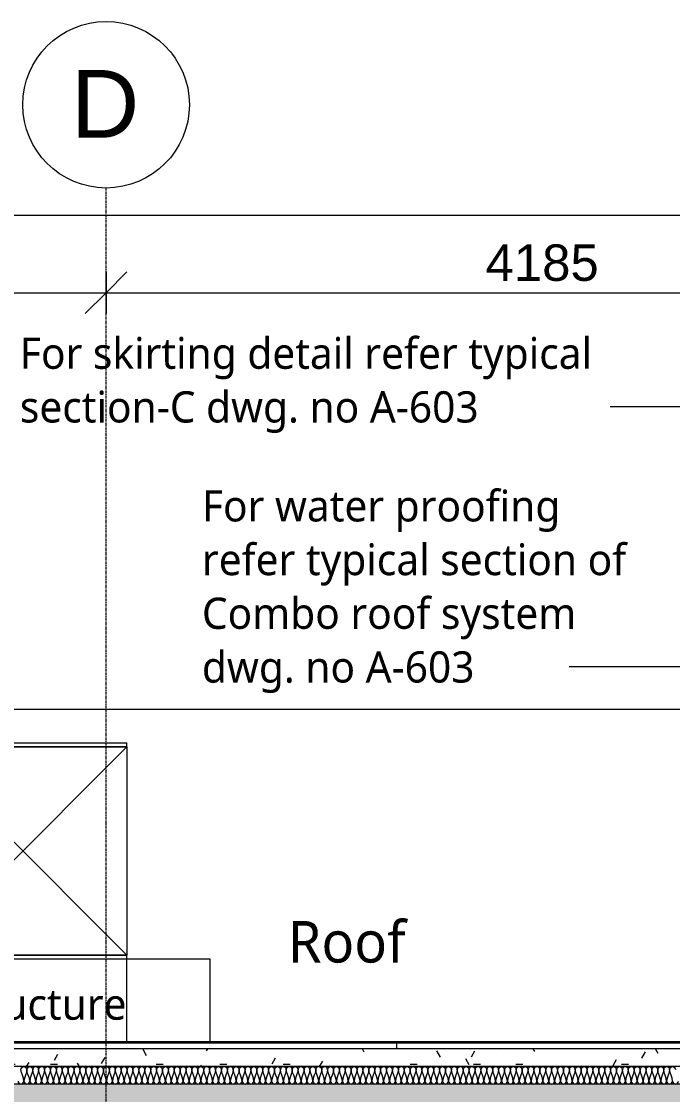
# Model space of a CAD drawing. Header units: millimetres. Extents: x -25665 to 60211, y -6376 to 13478.
# Drawn here: x 130 to 3259, y 7500 to 12654 of the extents above; entities that cross this region are included whole.
import ezdxf

# ---------------------------------------------------------------- set-up
doc = ezdxf.new("R2010")
doc.units = ezdxf.units.MM
doc.linetypes.add('Grid Line', pattern=[22.225, 12.7, -3.175, 3.175, -3.175])
for name, color, linetype, lineweight in [('A-ANNO-DIMS', 211, 'Continuous', 9), ('A-ANNO-DIMS-100', 211, 'Continuous', 9), ('A-AREA-IDEN', 2, 'Continuous', 9), ('A-DETL', 90, 'Continuous', 9), ('A-DETL-GENF', 92, 'Continuous', 9), ('A-DETL-THIN', 151, 'Continuous', 9), ('A-FLOR', 192, 'Continuous', 9), ('A-FLOR-MCUT', 51, 'Continuous', 9), ('A-FLOR-PATT', 8, 'Continuous', 35), ('A-WALL', 113, 'Continuous', 9), ('G-ANNO-TEXT', 231, 'Continuous', 9), ('P-SANR-FIXT', 6, 'Continuous', 9), ('S-GRID', 1, 'Continuous', 9), ('S-GRID-IDEN', 1, 'Continuous', 9)]:
    doc.layers.add(name, color=color, linetype=linetype, lineweight=lineweight)
doc.styles.add('Arial_1', font='arial.ttf', dxfattribs={"height": 325})
doc.styles.add('Arial_9', font='arial.ttf', dxfattribs={"height": 175})
doc.styles.add('Lucida Sans Unicode', font='l_10646.ttf', dxfattribs={"height": 200})
doc.styles.add('Lucida Sans Unicode_2', font='l_10646.ttf', dxfattribs={"height": 150})
doc.dimstyles.new('grid-dim', dxfattribs={"dimscale": 304.8, "dimtxt": 178.545395, "dimasz": 0.656168, "dimexe": 0.328084, "dimexo": 0.0625, "dimgap": 0.016404, "dimtad": 1, "dimdec": 0, "dimzin": 0, "dimdsep": 46, "dimtxsty": 'Arial_9', "dimblk1": 'OBLIQUE', "dimblk2": 'OBLIQUE', "dimsah": 1, "dimcen": 0.09, "dimdle": 0.328084, "dimazin": 0, "dimtfac": 1, "dimtdec": 4, "dimtix": 1, "dimtmove": 0, "dimatfit": 3, "dimfxl": 0.328084, "dimfxlon": 1, "dimtvp": 1, "dimtolj": 1, "dimtzin": 0, "dimarcsym": 2})

# ---------------------------------------------------------------- blocks, each defined once
blk = doc.blocks.new('1m only - 1m only-860609-Section - A')
at = {"layer": 'P-SANR-FIXT'}
for p, q in [((-2362.8, 9190), (-1362.8, 9190)), ((-2362.8, 9170), (-2362.8, 9190)), ((-1362.8, 9190), (-362.8, 9190)), ((-1362.8, 9170), (-1362.8, 9190)), ((-1362.8, 9170), (-1362.8, 9190)), ((-362.8, 9190), (637.2, 9190)), ((-362.8, 9170), (-362.8, 9190)), ((-362.8, 9170), (-362.8, 9190)), ((637.2, 9170), (637.2, 9190)), ((-1362.8, 9170), (-2362.8, 9170)), ((-1362.8, 9170), (-2362.8, 8170)), ((-2362.8, 9170), (-1362.8, 8170)), ((-2362.8, 9170), (637.2, 9170)), ((-2362.8, 8170), (-2362.8, 9170)), ((-362.8, 9170), (-1362.8, 9170)), ((-362.8, 9170), (-1362.8, 8170)), ((-1362.8, 9170), (-362.8, 8170)), ((-1362.8, 9170), (-1362.8, 8170)), ((637.2, 9170), (-362.8, 9170)), ((637.2, 9170), (-362.8, 8170)), ((-362.8, 9170), (637.2, 8170)), ((-362.8, 9170), (-362.8, 8170)), ((637.2, 9170), (637.2, 8170)), ((-2362.8, 8170), (-1362.8, 8170)), ((-2362.8, 8150), (-2362.8, 8170)), ((637.2, 8170), (-2362.8, 8170)), ((-1362.8, 8170), (-362.8, 8170)), ((-1362.8, 8150), (-1362.8, 8170)), ((-1362.8, 8150), (-1362.8, 8170)), ((-362.8, 8170), (637.2, 8170)), ((-362.8, 8150), (-362.8, 8170)), ((-362.8, 8150), (-362.8, 8170)), ((637.2, 8150), (637.2, 8170))]:
    blk.add_line(p, q, dxfattribs=at)
blk = doc.blocks.new('Grid - 100-grid-312781-Section - A')
at = {"layer": 'S-GRID-IDEN'}
blk.add_circle((-9887.8, 12254.4), 400, dxfattribs=at)
blk = doc.blocks.new('DIMBLOCK40-Section - A')
at = {"layer": 'A-ANNO-DIMS-100', "transparency": 16777216}
for p, q in [((-2262.8, 11351.2), (-2162.8, 11451.2)), ((-2262.8, 11451.2), (-2262.8, 11251.2)), ((-2262.8, 11351.2), (-2262.8, 11451.2)), ((537.2, 11351.2), (637.2, 11451.2)), ((537.2, 11451.2), (537.2, 11251.2)), ((537.2, 11351.2), (537.2, 11451.2)), ((-2262.8, 11351.2), (-2362.8, 11251.2)), ((-2262.8, 11351.2), (537.2, 11351.2)), ((537.2, 11351.2), (437.2, 11251.2))]:
    blk.add_line(p, q, dxfattribs=at)
at = {"layer": 'A-ANNO-DIMS-100', "color": 0, "transparency": 16777216, "insert": (-1132, 11583.4), "char_height": 175, "width": 646.06, "attachment_point": 1, "line_spacing_factor": 0.941778, "style": 'Arial_9'}
blk.add_mtext('2800', dxfattribs=at)
blk = doc.blocks.new('_Oblique')
at = {"color": 0, "linetype": 'ByBlock', "lineweight": -2}
blk.add_line((-0.5, -0.5), (0.5, 0.5), dxfattribs=at)
blk = doc.blocks.new('DIMBLOCK41-Section - A')
at = {"layer": 'A-ANNO-DIMS-100', "transparency": 16777216}
for p, q in [((537.2, 11351.2), (637.2, 11451.2)), ((537.2, 11451.2), (537.2, 11251.2)), ((537.2, 11351.2), (537.2, 11451.2)), ((4722.2, 11351.2), (4822.2, 11451.2)), ((4722.2, 11451.2), (4722.2, 11251.2)), ((4722.2, 11351.2), (4722.2, 11451.2)), ((537.2, 11351.2), (437.2, 11251.2)), ((537.2, 11351.2), (4722.2, 11351.2)), ((4722.2, 11351.2), (4622.2, 11251.2))]:
    blk.add_line(p, q, dxfattribs=at)
at = {"layer": 'A-ANNO-DIMS-100', "color": 0, "transparency": 16777216, "insert": (2360.5, 11583.4), "char_height": 175, "width": 646.06, "attachment_point": 1, "line_spacing_factor": 0.941778, "style": 'Arial_9'}
blk.add_mtext('4185', dxfattribs=at)
blk = doc.blocks.new('DIMBLOCK43-Section - A')
at = {"layer": 'A-ANNO-DIMS-100', "transparency": 16777216}
for p, q in [((-17977.8, 11723.7), (-17877.8, 11823.7)), ((-17977.8, 11823.7), (-17977.8, 11623.7)), ((-17977.8, 11723.7), (-17977.8, 11823.7)), ((6912.2, 11723.7), (7012.2, 11823.7)), ((6912.2, 11823.7), (6912.2, 11623.7)), ((6912.2, 11723.7), (6912.2, 11823.7)), ((-18077.8, 11723.7), (7012.2, 11723.7)), ((-17977.8, 11723.7), (-18077.8, 11623.7)), ((6912.2, 11723.7), (6812.2, 11623.7))]:
    blk.add_line(p, q, dxfattribs=at)
at = {"layer": 'A-ANNO-DIMS-100', "color": 0, "transparency": 16777216, "insert": (-5869.3, 11955.9), "char_height": 175, "width": 807.575, "attachment_point": 1, "line_spacing_factor": 0.941778, "style": 'Arial_9'}
blk.add_mtext('24890', dxfattribs=at)

msp = doc.modelspace()

# ---------------------------------------------------------------- hatches: boundary and pattern name
at = {"layer": 'A-DETL-GENF'}
h = msp.add_hatch(color=253, dxfattribs=at)
h.paths.add_polyline_path([(4981.3, 7050), (5022.2, 7050), (5022.2, 8750), (4822.2, 8750), (4822.2, 7550), (-6827.8, 7550), (-6827.8, 7690), (-7027.8, 7690), (-7027.8, 7550), (-8428.1, 7550), (-8428.1, 7850), (-8678.1, 7850), (-8678.1, 7050), (-8428.1, 7050), (-8428.1, 7350), (4772.2, 7350), (4772.2, 7050), (4933.8, 7050)])
h.paths.add_polyline_path([(-7027.8, 7950), (-6827.8, 7950), (-6827.8, 8750), (-7027.8, 8750), (-7027.8, 8630.9)])
at = {"layer": 'A-FLOR-PATT', "lineweight": 9}
h = msp.add_hatch(dxfattribs=at)
h.set_pattern_fill('FP_2', color=256, style=0, pattern_type=2)
h.set_pattern_definition([(90, (-2066.7, 4700), (-2000, 1e-13), [])])
h.paths.add_polyline_path([(-2060.1, 7720), (4582.2, 7720), (4572.2, 7750), (-2060.1, 7750)])
h = msp.add_hatch(dxfattribs=at)
h.set_pattern_fill('FP_3', color=256, style=0, pattern_type=2)
h.set_pattern_definition([(0, (-2066.66, 4700), (406.4, 101.6), [33.528, -271.272, 33.528, -271.272, -1625.6]), (0, (-2066.66, 4700), (406.4, 101.6), [-609.6, 33.528, -576.072, 33.528, -271.272, -711.2]), (0, (-2066.66, 4700), (406.4, 101.6), [-1524, 33.528, -169.672, 33.528, -474.472]), (120, (-1914.26, 4750.8), (-291.1882, 301.1527), [33.528, -271.272, 33.528, -271.272, -1625.6]), (120, (-1914.26, 4750.8), (-291.1882, 301.1527), [-609.6, 33.528, -576.072, 33.528, -271.272, -711.2]), (120, (-1914.26, 4750.8), (-291.1882, 301.1527), [-1524, 33.528, -169.672, 33.528, -474.472]), (240, (-1863.46, 4954), (-115.2118, -402.7527), [33.528, -271.272, 33.528, -271.272, -1625.6]), (240, (-1863.46, 4954), (-115.2118, -402.7527), [-609.6, 33.528, -576.072, 33.528, -271.272, -711.2]), (240, (-1863.46, 4954), (-115.2118, -402.7527), [-1524, 33.528, -169.672, 33.528, -474.472])])
h.paths.add_polyline_path([(3394.4, 7635), (4822.2, 7635), (4822.2, 7720), (-2060.1, 7720), (-2060.1, 7635), (3187.2, 7635)])

# ---------------------------------------------------------------- linework, layer by layer
at = {"layer": 'A-DETL'}
for points in [[(128, 7620.8), (128, 7627.5), (142.2, 7642.5), (156.3, 7627.5), (156.3, 7620.8)], [(156.3, 7620.8), (156.3, 7627.5), (170.5, 7642.5), (184.7, 7627.5), (184.7, 7620.8)], [(184.7, 7620.8), (184.7, 7627.5), (198.8, 7642.5), (213, 7627.5), (213, 7620.8)], [(213, 7620.8), (213, 7627.5), (227.2, 7642.5), (241.3, 7627.5), (241.3, 7620.8)], [(241.3, 7620.8), (241.3, 7627.5), (255.5, 7642.5), (269.7, 7627.5), (269.7, 7620.8)], [(269.7, 7620.8), (269.7, 7627.5), (283.8, 7642.5), (298, 7627.5), (298, 7620.8)], [(298, 7620.8), (298, 7627.5), (312.2, 7642.5), (326.3, 7627.5), (326.3, 7620.8)], [(326.3, 7620.8), (326.3, 7627.5), (340.5, 7642.5), (354.7, 7627.5), (354.7, 7620.8)], [(354.7, 7620.8), (354.7, 7627.5), (368.8, 7642.5), (383, 7627.5), (383, 7620.8)], [(383, 7620.8), (383, 7627.5), (397.2, 7642.5), (411.3, 7627.5), (411.3, 7620.8)], [(411.3, 7620.8), (411.3, 7627.5), (425.5, 7642.5), (439.7, 7627.5), (439.7, 7620.8)], [(439.7, 7620.8), (439.7, 7627.5), (453.8, 7642.5), (468, 7627.5), (468, 7620.8)], [(468, 7620.8), (468, 7627.5), (482.2, 7642.5), (496.3, 7627.5), (496.3, 7620.8)], [(496.3, 7620.8), (496.3, 7627.5), (510.5, 7642.5), (524.7, 7627.5), (524.7, 7620.8)], [(524.7, 7620.8), (524.7, 7627.5), (538.8, 7642.5), (553, 7627.5), (553, 7620.8)], [(553, 7620.8), (553, 7627.5), (567.2, 7642.5), (581.3, 7627.5), (581.3, 7620.8)], [(581.3, 7620.8), (581.3, 7627.5), (595.5, 7642.5), (609.7, 7627.5), (609.7, 7620.8)], [(609.7, 7620.8), (609.7, 7627.5), (623.8, 7642.5), (638, 7627.5), (638, 7620.8)], [(638, 7620.8), (638, 7627.5), (652.2, 7642.5), (666.3, 7627.5), (666.3, 7620.8)], [(666.3, 7620.8), (666.3, 7627.5), (680.5, 7642.5), (694.7, 7627.5), (694.7, 7620.8)], [(694.7, 7620.8), (694.7, 7627.5), (708.8, 7642.5), (723, 7627.5), (723, 7620.8)], [(723, 7620.8), (723, 7627.5), (737.2, 7642.5), (751.3, 7627.5), (751.3, 7620.8)], [(751.3, 7620.8), (751.3, 7627.5), (765.5, 7642.5), (779.7, 7627.5), (779.7, 7620.8)], [(779.7, 7620.8), (779.7, 7627.5), (793.8, 7642.5), (808, 7627.5), (808, 7620.8)], [(808, 7620.8), (808, 7627.5), (822.2, 7642.5), (836.3, 7627.5), (836.3, 7620.8)], [(836.3, 7620.8), (836.3, 7627.5), (850.5, 7642.5), (864.7, 7627.5), (864.7, 7620.8)], [(864.7, 7620.8), (864.7, 7627.5), (878.8, 7642.5), (893, 7627.5), (893, 7620.8)], [(893, 7620.8), (893, 7627.5), (907.2, 7642.5), (921.3, 7627.5), (921.3, 7620.8)], [(921.3, 7620.8), (921.3, 7627.5), (935.5, 7642.5), (949.7, 7627.5), (949.7, 7620.8)], [(949.7, 7620.8), (949.7, 7627.5), (963.8, 7642.5), (978, 7627.5), (978, 7620.8)], [(978, 7620.8), (978, 7627.5), (992.2, 7642.5), (1006.3, 7627.5), (1006.3, 7620.8)], [(1006.3, 7620.8), (1006.3, 7627.5), (1020.5, 7642.5), (1034.7, 7627.5), (1034.7, 7620.8)], [(1034.7, 7620.8), (1034.7, 7627.5), (1048.8, 7642.5), (1063, 7627.5), (1063, 7620.8)], [(1063, 7620.8), (1063, 7627.5), (1077.2, 7642.5), (1091.3, 7627.5), (1091.3, 7620.8)], [(1091.3, 7620.8), (1091.3, 7627.5), (1105.5, 7642.5), (1119.7, 7627.5), (1119.7, 7620.8)], [(1119.7, 7620.8), (1119.7, 7627.5), (1133.8, 7642.5), (1148, 7627.5), (1148, 7620.8)], [(1148, 7620.8), (1148, 7627.5), (1162.2, 7642.5), (1176.3, 7627.5), (1176.3, 7620.8)], [(1176.3, 7620.8), (1176.3, 7627.5), (1190.5, 7642.5), (1204.7, 7627.5), (1204.7, 7620.8)], [(1204.7, 7620.8), (1204.7, 7627.5), (1218.8, 7642.5), (1233, 7627.5), (1233, 7620.8)], [(1233, 7620.8), (1233, 7627.5), (1247.2, 7642.5), (1261.3, 7627.5), (1261.3, 7620.8)], [(1261.3, 7620.8), (1261.3, 7627.5), (1275.5, 7642.5), (1289.7, 7627.5), (1289.7, 7620.8)], [(1289.7, 7620.8), (1289.7, 7627.5), (1303.8, 7642.5), (1318, 7627.5), (1318, 7620.8)], [(1318, 7620.8), (1318, 7627.5), (1332.2, 7642.5), (1346.3, 7627.5), (1346.3, 7620.8)], [(1346.3, 7620.8), (1346.3, 7627.5), (1360.5, 7642.5), (1374.7, 7627.5), (1374.7, 7620.8)], [(1374.7, 7620.8), (1374.7, 7627.5), (1388.8, 7642.5), (1403, 7627.5), (1403, 7620.8)], [(1403, 7620.8), (1403, 7627.5), (1417.2, 7642.5), (1431.3, 7627.5), (1431.3, 7620.8)], [(1431.3, 7620.8), (1431.3, 7627.5), (1445.5, 7642.5), (1459.7, 7627.5), (1459.7, 7620.8)], [(1459.7, 7620.8), (1459.7, 7627.5), (1473.8, 7642.5), (1488, 7627.5), (1488, 7620.8)], [(1488, 7620.8), (1488, 7627.5), (1502.2, 7642.5), (1516.3, 7627.5), (1516.3, 7620.8)], [(1516.3, 7620.8), (1516.3, 7627.5), (1530.5, 7642.5), (1544.7, 7627.5), (1544.7, 7620.8)], [(1544.7, 7620.8), (1544.7, 7627.5), (1558.8, 7642.5), (1573, 7627.5), (1573, 7620.8)], [(1573, 7620.8), (1573, 7627.5), (1587.2, 7642.5), (1601.3, 7627.5), (1601.3, 7620.8)], [(1601.3, 7620.8), (1601.3, 7627.5), (1615.5, 7642.5), (1629.7, 7627.5), (1629.7, 7620.8)], [(1629.7, 7620.8), (1629.7, 7627.5), (1643.8, 7642.5), (1658, 7627.5), (1658, 7620.8)], [(1658, 7620.8), (1658, 7627.5), (1672.2, 7642.5), (1686.3, 7627.5), (1686.3, 7620.8)], [(1686.3, 7620.8), (1686.3, 7627.5), (1700.5, 7642.5), (1714.7, 7627.5), (1714.7, 7620.8)], [(1714.7, 7620.8), (1714.7, 7627.5), (1728.8, 7642.5), (1743, 7627.5), (1743, 7620.8)], [(1743, 7620.8), (1743, 7627.5), (1757.2, 7642.5), (1771.3, 7627.5), (1771.3, 7620.8)], [(1771.3, 7620.8), (1771.3, 7627.5), (1785.5, 7642.5), (1799.7, 7627.5), (1799.7, 7620.8)], [(1799.7, 7620.8), (1799.7, 7627.5), (1813.8, 7642.5), (1828, 7627.5), (1828, 7620.8)], [(1828, 7620.8), (1828, 7627.5), (1842.2, 7642.5), (1856.3, 7627.5), (1856.3, 7620.8)], [(1856.3, 7620.8), (1856.3, 7627.5), (1870.5, 7642.5), (1884.7, 7627.5), (1884.7, 7620.8)], [(1884.7, 7620.8), (1884.7, 7627.5), (1898.8, 7642.5), (1913, 7627.5), (1913, 7620.8)], [(1913, 7620.8), (1913, 7627.5), (1927.2, 7642.5), (1941.3, 7627.5), (1941.3, 7620.8)], [(1941.3, 7620.8), (1941.3, 7627.5), (1955.5, 7642.5), (1969.7, 7627.5), (1969.7, 7620.8)], [(1969.7, 7620.8), (1969.7, 7627.5), (1983.8, 7642.5), (1998, 7627.5), (1998, 7620.8)], [(1998, 7620.8), (1998, 7627.5), (2012.2, 7642.5), (2026.3, 7627.5), (2026.3, 7620.8)], [(2026.3, 7620.8), (2026.3, 7627.5), (2040.5, 7642.5), (2054.7, 7627.5), (2054.7, 7620.8)], [(2054.7, 7620.8), (2054.7, 7627.5), (2068.8, 7642.5), (2083, 7627.5), (2083, 7620.8)], [(2083, 7620.8), (2083, 7627.5), (2097.2, 7642.5), (2111.3, 7627.5), (2111.3, 7620.8)], [(2111.3, 7620.8), (2111.3, 7627.5), (2125.5, 7642.5), (2139.7, 7627.5), (2139.7, 7620.8)], [(2139.7, 7620.8), (2139.7, 7627.5), (2153.8, 7642.5), (2168, 7627.5), (2168, 7620.8)], [(2168, 7620.8), (2168, 7627.5), (2182.2, 7642.5), (2196.3, 7627.5), (2196.3, 7620.8)], [(2196.3, 7620.8), (2196.3, 7627.5), (2210.5, 7642.5), (2224.7, 7627.5), (2224.7, 7620.8)], [(2224.7, 7620.8), (2224.7, 7627.5), (2238.8, 7642.5), (2253, 7627.5), (2253, 7620.8)], [(2253, 7620.8), (2253, 7627.5), (2267.2, 7642.5), (2281.3, 7627.5), (2281.3, 7620.8)], [(2281.3, 7620.8), (2281.3, 7627.5), (2295.5, 7642.5), (2309.7, 7627.5), (2309.7, 7620.8)], [(2309.7, 7620.8), (2309.7, 7627.5), (2323.8, 7642.5), (2338, 7627.5), (2338, 7620.8)], [(2338, 7620.8), (2338, 7627.5), (2352.2, 7642.5), (2366.3, 7627.5), (2366.3, 7620.8)], [(2366.3, 7620.8), (2366.3, 7627.5), (2380.5, 7642.5), (2394.7, 7627.5), (2394.7, 7620.8)], [(2394.7, 7620.8), (2394.7, 7627.5), (2408.8, 7642.5), (2423, 7627.5), (2423, 7620.8)], [(2423, 7620.8), (2423, 7627.5), (2437.2, 7642.5), (2451.3, 7627.5), (2451.3, 7620.8)], [(2451.3, 7620.8), (2451.3, 7627.5), (2465.5, 7642.5), (2479.7, 7627.5), (2479.7, 7620.8)], [(2479.7, 7620.8), (2479.7, 7627.5), (2493.8, 7642.5), (2508, 7627.5), (2508, 7620.8)], [(2508, 7620.8), (2508, 7627.5), (2522.2, 7642.5), (2536.3, 7627.5), (2536.3, 7620.8)], [(2536.3, 7620.8), (2536.3, 7627.5), (2550.5, 7642.5), (2564.7, 7627.5), (2564.7, 7620.8)], [(2564.7, 7620.8), (2564.7, 7627.5), (2578.8, 7642.5), (2593, 7627.5), (2593, 7620.8)], [(2593, 7620.8), (2593, 7627.5), (2607.2, 7642.5), (2621.3, 7627.5), (2621.3, 7620.8)], [(2621.3, 7620.8), (2621.3, 7627.5), (2635.5, 7642.5), (2649.7, 7627.5), (2649.7, 7620.8)], [(2649.7, 7620.8), (2649.7, 7627.5), (2663.8, 7642.5), (2678, 7627.5), (2678, 7620.8)], [(2678, 7620.8), (2678, 7627.5), (2692.2, 7642.5), (2706.3, 7627.5), (2706.3, 7620.8)], [(2706.3, 7620.8), (2706.3, 7627.5), (2720.5, 7642.5), (2734.7, 7627.5), (2734.7, 7620.8)], [(2734.7, 7620.8), (2734.7, 7627.5), (2748.8, 7642.5), (2763, 7627.5), (2763, 7620.8)], [(2763, 7620.8), (2763, 7627.5), (2777.2, 7642.5), (2791.3, 7627.5), (2791.3, 7620.8)], [(2791.3, 7620.8), (2791.3, 7627.5), (2805.5, 7642.5), (2819.7, 7627.5), (2819.7, 7620.8)], [(2819.7, 7620.8), (2819.7, 7627.5), (2833.8, 7642.5), (2848, 7627.5), (2848, 7620.8)], [(2848, 7620.8), (2848, 7627.5), (2862.2, 7642.5), (2876.3, 7627.5), (2876.3, 7620.8)], [(2876.3, 7620.8), (2876.3, 7627.5), (2890.5, 7642.5), (2904.7, 7627.5), (2904.7, 7620.8)], [(2904.7, 7620.8), (2904.7, 7627.5), (2918.8, 7642.5), (2933, 7627.5), (2933, 7620.8)], [(2933, 7620.8), (2933, 7627.5), (2947.2, 7642.5), (2961.3, 7627.5), (2961.3, 7620.8)], [(2961.3, 7620.8), (2961.3, 7627.5), (2975.5, 7642.5), (2989.7, 7627.5), (2989.7, 7620.8)], [(2989.7, 7620.8), (2989.7, 7627.5), (3003.8, 7642.5), (3018, 7627.5), (3018, 7620.8)], [(3018, 7620.8), (3018, 7627.5), (3032.2, 7642.5), (3046.3, 7627.5), (3046.3, 7620.8)], [(3046.3, 7620.8), (3046.3, 7627.5), (3060.5, 7642.5), (3074.7, 7627.5), (3074.7, 7620.8)], [(3074.7, 7620.8), (3074.7, 7627.5), (3088.8, 7642.5), (3103, 7627.5), (3103, 7620.8)], [(3103, 7620.8), (3103, 7627.5), (3117.2, 7642.5), (3131.3, 7627.5), (3131.3, 7620.8)], [(3131.3, 7620.8), (3131.3, 7627.5), (3145.5, 7642.5), (3159.7, 7627.5), (3159.7, 7620.8)], [(3159.7, 7620.8), (3159.7, 7627.5), (3173.8, 7642.5), (3188, 7627.5), (3188, 7620.8)], [(3188, 7620.8), (3188, 7627.5), (3202.2, 7642.5), (3216.3, 7627.5), (3216.3, 7620.8)], [(3216.3, 7620.8), (3216.3, 7627.5), (3230.5, 7642.5), (3244.7, 7627.5), (3244.7, 7620.8)], [(3244.7, 7620.8), (3244.7, 7627.5), (3258.8, 7642.5), (3273, 7627.5), (3273, 7620.8)], [(142.2, 7564.2), (142.2, 7583.6), (128, 7601.4), (128, 7620.8)], [(156.3, 7620.8), (156.3, 7601.4), (142.2, 7583.6), (142.2, 7564.2)], [(170.5, 7564.2), (170.5, 7583.6), (156.3, 7601.4), (156.3, 7620.8)], [(184.7, 7620.8), (184.7, 7601.4), (170.5, 7583.6), (170.5, 7564.2)], [(198.8, 7564.2), (198.8, 7583.6), (184.7, 7601.4), (184.7, 7620.8)], [(213, 7620.8), (213, 7601.4), (198.8, 7583.6), (198.8, 7564.2)], [(227.2, 7564.2), (227.2, 7583.6), (213, 7601.4), (213, 7620.8)], [(241.3, 7620.8), (241.3, 7601.4), (227.2, 7583.6), (227.2, 7564.2)], [(255.5, 7564.2), (255.5, 7583.6), (241.3, 7601.4), (241.3, 7620.8)], [(269.7, 7620.8), (269.7, 7601.4), (255.5, 7583.6), (255.5, 7564.2)], [(283.8, 7564.2), (283.8, 7583.6), (269.7, 7601.4), (269.7, 7620.8)], [(298, 7620.8), (298, 7601.4), (283.8, 7583.6), (283.8, 7564.2)], [(312.2, 7564.2), (312.2, 7583.6), (298, 7601.4), (298, 7620.8)], [(326.3, 7620.8), (326.3, 7601.4), (312.2, 7583.6), (312.2, 7564.2)], [(340.5, 7564.2), (340.5, 7583.6), (326.3, 7601.4), (326.3, 7620.8)], [(354.7, 7620.8), (354.7, 7601.4), (340.5, 7583.6), (340.5, 7564.2)], [(368.8, 7564.2), (368.8, 7583.6), (354.7, 7601.4), (354.7, 7620.8)], [(383, 7620.8), (383, 7601.4), (368.8, 7583.6), (368.8, 7564.2)], [(397.2, 7564.2), (397.2, 7583.6), (383, 7601.4), (383, 7620.8)], [(411.3, 7620.8), (411.3, 7601.4), (397.2, 7583.6), (397.2, 7564.2)], [(425.5, 7564.2), (425.5, 7583.6), (411.3, 7601.4), (411.3, 7620.8)], [(439.7, 7620.8), (439.7, 7601.4), (425.5, 7583.6), (425.5, 7564.2)], [(453.8, 7564.2), (453.8, 7583.6), (439.7, 7601.4), (439.7, 7620.8)], [(468, 7620.8), (468, 7601.4), (453.8, 7583.6), (453.8, 7564.2)], [(482.2, 7564.2), (482.2, 7583.6), (468, 7601.4), (468, 7620.8)], [(496.3, 7620.8), (496.3, 7601.4), (482.2, 7583.6), (482.2, 7564.2)], [(510.5, 7564.2), (510.5, 7583.6), (496.3, 7601.4), (496.3, 7620.8)], [(524.7, 7620.8), (524.7, 7601.4), (510.5, 7583.6), (510.5, 7564.2)], [(538.8, 7564.2), (538.8, 7583.6), (524.7, 7601.4), (524.7, 7620.8)], [(553, 7620.8), (553, 7601.4), (538.8, 7583.6), (538.8, 7564.2)], [(567.2, 7564.2), (567.2, 7583.6), (553, 7601.4), (553, 7620.8)], [(581.3, 7620.8), (581.3, 7601.4), (567.2, 7583.6), (567.2, 7564.2)], [(595.5, 7564.2), (595.5, 7583.6), (581.3, 7601.4), (581.3, 7620.8)], [(609.7, 7620.8), (609.7, 7601.4), (595.5, 7583.6), (595.5, 7564.2)], [(623.8, 7564.2), (623.8, 7583.6), (609.7, 7601.4), (609.7, 7620.8)], [(638, 7620.8), (638, 7601.4), (623.8, 7583.6), (623.8, 7564.2)], [(652.2, 7564.2), (652.2, 7583.6), (638, 7601.4), (638, 7620.8)], [(666.3, 7620.8), (666.3, 7601.4), (652.2, 7583.6), (652.2, 7564.2)], [(680.5, 7564.2), (680.5, 7583.6), (666.3, 7601.4), (666.3, 7620.8)], [(694.7, 7620.8), (694.7, 7601.4), (680.5, 7583.6), (680.5, 7564.2)], [(708.8, 7564.2), (708.8, 7583.6), (694.7, 7601.4), (694.7, 7620.8)], [(723, 7620.8), (723, 7601.4), (708.8, 7583.6), (708.8, 7564.2)], [(737.2, 7564.2), (737.2, 7583.6), (723, 7601.4), (723, 7620.8)], [(751.3, 7620.8), (751.3, 7601.4), (737.2, 7583.6), (737.2, 7564.2)], [(765.5, 7564.2), (765.5, 7583.6), (751.3, 7601.4), (751.3, 7620.8)], [(779.7, 7620.8), (779.7, 7601.4), (765.5, 7583.6), (765.5, 7564.2)], [(793.8, 7564.2), (793.8, 7583.6), (779.7, 7601.4), (779.7, 7620.8)], [(808, 7620.8), (808, 7601.4), (793.8, 7583.6), (793.8, 7564.2)], [(822.2, 7564.2), (822.2, 7583.6), (808, 7601.4), (808, 7620.8)], [(836.3, 7620.8), (836.3, 7601.4), (822.2, 7583.6), (822.2, 7564.2)], [(850.5, 7564.2), (850.5, 7583.6), (836.3, 7601.4), (836.3, 7620.8)], [(864.7, 7620.8), (864.7, 7601.4), (850.5, 7583.6), (850.5, 7564.2)], [(878.8, 7564.2), (878.8, 7583.6), (864.7, 7601.4), (864.7, 7620.8)], [(893, 7620.8), (893, 7601.4), (878.8, 7583.6), (878.8, 7564.2)], [(907.2, 7564.2), (907.2, 7583.6), (893, 7601.4), (893, 7620.8)], [(921.3, 7620.8), (921.3, 7601.4), (907.2, 7583.6), (907.2, 7564.2)], [(935.5, 7564.2), (935.5, 7583.6), (921.3, 7601.4), (921.3, 7620.8)], [(949.7, 7620.8), (949.7, 7601.4), (935.5, 7583.6), (935.5, 7564.2)], [(963.8, 7564.2), (963.8, 7583.6), (949.7, 7601.4), (949.7, 7620.8)], [(978, 7620.8), (978, 7601.4), (963.8, 7583.6), (963.8, 7564.2)], [(992.2, 7564.2), (992.2, 7583.6), (978, 7601.4), (978, 7620.8)], [(1006.3, 7620.8), (1006.3, 7601.4), (992.2, 7583.6), (992.2, 7564.2)], [(1020.5, 7564.2), (1020.5, 7583.6), (1006.3, 7601.4), (1006.3, 7620.8)], [(1034.7, 7620.8), (1034.7, 7601.4), (1020.5, 7583.6), (1020.5, 7564.2)], [(1048.8, 7564.2), (1048.8, 7583.6), (1034.7, 7601.4), (1034.7, 7620.8)], [(1063, 7620.8), (1063, 7601.4), (1048.8, 7583.6), (1048.8, 7564.2)], [(1077.2, 7564.2), (1077.2, 7583.6), (1063, 7601.4), (1063, 7620.8)], [(1091.3, 7620.8), (1091.3, 7601.4), (1077.2, 7583.6), (1077.2, 7564.2)], [(1105.5, 7564.2), (1105.5, 7583.6), (1091.3, 7601.4), (1091.3, 7620.8)], [(1119.7, 7620.8), (1119.7, 7601.4), (1105.5, 7583.6), (1105.5, 7564.2)], [(1133.8, 7564.2), (1133.8, 7583.6), (1119.7, 7601.4), (1119.7, 7620.8)], [(1148, 7620.8), (1148, 7601.4), (1133.8, 7583.6), (1133.8, 7564.2)], [(1162.2, 7564.2), (1162.2, 7583.6), (1148, 7601.4), (1148, 7620.8)], [(1176.3, 7620.8), (1176.3, 7601.4), (1162.2, 7583.6), (1162.2, 7564.2)], [(1190.5, 7564.2), (1190.5, 7583.6), (1176.3, 7601.4), (1176.3, 7620.8)], [(1204.7, 7620.8), (1204.7, 7601.4), (1190.5, 7583.6), (1190.5, 7564.2)], [(1218.8, 7564.2), (1218.8, 7583.6), (1204.7, 7601.4), (1204.7, 7620.8)], [(1233, 7620.8), (1233, 7601.4), (1218.8, 7583.6), (1218.8, 7564.2)], [(1247.2, 7564.2), (1247.2, 7583.6), (1233, 7601.4), (1233, 7620.8)], [(1261.3, 7620.8), (1261.3, 7601.4), (1247.2, 7583.6), (1247.2, 7564.2)], [(1275.5, 7564.2), (1275.5, 7583.6), (1261.3, 7601.4), (1261.3, 7620.8)], [(1289.7, 7620.8), (1289.7, 7601.4), (1275.5, 7583.6), (1275.5, 7564.2)], [(1303.8, 7564.2), (1303.8, 7583.6), (1289.7, 7601.4), (1289.7, 7620.8)], [(1318, 7620.8), (1318, 7601.4), (1303.8, 7583.6), (1303.8, 7564.2)], [(1332.2, 7564.2), (1332.2, 7583.6), (1318, 7601.4), (1318, 7620.8)], [(1346.3, 7620.8), (1346.3, 7601.4), (1332.2, 7583.6), (1332.2, 7564.2)], [(1360.5, 7564.2), (1360.5, 7583.6), (1346.3, 7601.4), (1346.3, 7620.8)], [(1374.7, 7620.8), (1374.7, 7601.4), (1360.5, 7583.6), (1360.5, 7564.2)], [(1388.8, 7564.2), (1388.8, 7583.6), (1374.7, 7601.4), (1374.7, 7620.8)], [(1403, 7620.8), (1403, 7601.4), (1388.8, 7583.6), (1388.8, 7564.2)], [(1417.2, 7564.2), (1417.2, 7583.6), (1403, 7601.4), (1403, 7620.8)], [(1431.3, 7620.8), (1431.3, 7601.4), (1417.2, 7583.6), (1417.2, 7564.2)], [(1445.5, 7564.2), (1445.5, 7583.6), (1431.3, 7601.4), (1431.3, 7620.8)], [(1459.7, 7620.8), (1459.7, 7601.4), (1445.5, 7583.6), (1445.5, 7564.2)], [(1473.8, 7564.2), (1473.8, 7583.6), (1459.7, 7601.4), (1459.7, 7620.8)], [(1488, 7620.8), (1488, 7601.4), (1473.8, 7583.6), (1473.8, 7564.2)], [(1502.2, 7564.2), (1502.2, 7583.6), (1488, 7601.4), (1488, 7620.8)], [(1516.3, 7620.8), (1516.3, 7601.4), (1502.2, 7583.6), (1502.2, 7564.2)], [(1530.5, 7564.2), (1530.5, 7583.6), (1516.3, 7601.4), (1516.3, 7620.8)], [(1544.7, 7620.8), (1544.7, 7601.4), (1530.5, 7583.6), (1530.5, 7564.2)], [(1558.8, 7564.2), (1558.8, 7583.6), (1544.7, 7601.4), (1544.7, 7620.8)], [(1573, 7620.8), (1573, 7601.4), (1558.8, 7583.6), (1558.8, 7564.2)], [(1587.2, 7564.2), (1587.2, 7583.6), (1573, 7601.4), (1573, 7620.8)], [(1601.3, 7620.8), (1601.3, 7601.4), (1587.2, 7583.6), (1587.2, 7564.2)], [(1615.5, 7564.2), (1615.5, 7583.6), (1601.3, 7601.4), (1601.3, 7620.8)], [(1629.7, 7620.8), (1629.7, 7601.4), (1615.5, 7583.6), (1615.5, 7564.2)], [(1643.8, 7564.2), (1643.8, 7583.6), (1629.7, 7601.4), (1629.7, 7620.8)], [(1658, 7620.8), (1658, 7601.4), (1643.8, 7583.6), (1643.8, 7564.2)], [(1672.2, 7564.2), (1672.2, 7583.6), (1658, 7601.4), (1658, 7620.8)], [(1686.3, 7620.8), (1686.3, 7601.4), (1672.2, 7583.6), (1672.2, 7564.2)], [(1700.5, 7564.2), (1700.5, 7583.6), (1686.3, 7601.4), (1686.3, 7620.8)], [(1714.7, 7620.8), (1714.7, 7601.4), (1700.5, 7583.6), (1700.5, 7564.2)], [(1728.8, 7564.2), (1728.8, 7583.6), (1714.7, 7601.4), (1714.7, 7620.8)], [(1743, 7620.8), (1743, 7601.4), (1728.8, 7583.6), (1728.8, 7564.2)], [(1757.2, 7564.2), (1757.2, 7583.6), (1743, 7601.4), (1743, 7620.8)], [(1771.3, 7620.8), (1771.3, 7601.4), (1757.2, 7583.6), (1757.2, 7564.2)], [(1785.5, 7564.2), (1785.5, 7583.6), (1771.3, 7601.4), (1771.3, 7620.8)], [(1799.7, 7620.8), (1799.7, 7601.4), (1785.5, 7583.6), (1785.5, 7564.2)], [(1813.8, 7564.2), (1813.8, 7583.6), (1799.7, 7601.4), (1799.7, 7620.8)], [(1828, 7620.8), (1828, 7601.4), (1813.8, 7583.6), (1813.8, 7564.2)], [(1842.2, 7564.2), (1842.2, 7583.6), (1828, 7601.4), (1828, 7620.8)], [(1856.3, 7620.8), (1856.3, 7601.4), (1842.2, 7583.6), (1842.2, 7564.2)], [(1870.5, 7564.2), (1870.5, 7583.6), (1856.3, 7601.4), (1856.3, 7620.8)], [(1884.7, 7620.8), (1884.7, 7601.4), (1870.5, 7583.6), (1870.5, 7564.2)], [(1898.8, 7564.2), (1898.8, 7583.6), (1884.7, 7601.4), (1884.7, 7620.8)], [(1913, 7620.8), (1913, 7601.4), (1898.8, 7583.6), (1898.8, 7564.2)], [(1927.2, 7564.2), (1927.2, 7583.6), (1913, 7601.4), (1913, 7620.8)], [(1941.3, 7620.8), (1941.3, 7601.4), (1927.2, 7583.6), (1927.2, 7564.2)], [(1955.5, 7564.2), (1955.5, 7583.6), (1941.3, 7601.4), (1941.3, 7620.8)], [(1969.7, 7620.8), (1969.7, 7601.4), (1955.5, 7583.6), (1955.5, 7564.2)], [(1983.8, 7564.2), (1983.8, 7583.6), (1969.7, 7601.4), (1969.7, 7620.8)], [(1998, 7620.8), (1998, 7601.4), (1983.8, 7583.6), (1983.8, 7564.2)], [(2012.2, 7564.2), (2012.2, 7583.6), (1998, 7601.4), (1998, 7620.8)], [(2026.3, 7620.8), (2026.3, 7601.4), (2012.2, 7583.6), (2012.2, 7564.2)], [(2040.5, 7564.2), (2040.5, 7583.6), (2026.3, 7601.4), (2026.3, 7620.8)], [(2054.7, 7620.8), (2054.7, 7601.4), (2040.5, 7583.6), (2040.5, 7564.2)], [(2068.8, 7564.2), (2068.8, 7583.6), (2054.7, 7601.4), (2054.7, 7620.8)], [(2083, 7620.8), (2083, 7601.4), (2068.8, 7583.6), (2068.8, 7564.2)], [(2097.2, 7564.2), (2097.2, 7583.6), (2083, 7601.4), (2083, 7620.8)], [(2111.3, 7620.8), (2111.3, 7601.4), (2097.2, 7583.6), (2097.2, 7564.2)], [(2125.5, 7564.2), (2125.5, 7583.6), (2111.3, 7601.4), (2111.3, 7620.8)], [(2139.7, 7620.8), (2139.7, 7601.4), (2125.5, 7583.6), (2125.5, 7564.2)], [(2153.8, 7564.2), (2153.8, 7583.6), (2139.7, 7601.4), (2139.7, 7620.8)], [(2168, 7620.8), (2168, 7601.4), (2153.8, 7583.6), (2153.8, 7564.2)], [(2182.2, 7564.2), (2182.2, 7583.6), (2168, 7601.4), (2168, 7620.8)], [(2196.3, 7620.8), (2196.3, 7601.4), (2182.2, 7583.6), (2182.2, 7564.2)], [(2210.5, 7564.2), (2210.5, 7583.6), (2196.3, 7601.4), (2196.3, 7620.8)], [(2224.7, 7620.8), (2224.7, 7601.4), (2210.5, 7583.6), (2210.5, 7564.2)], [(2238.8, 7564.2), (2238.8, 7583.6), (2224.7, 7601.4), (2224.7, 7620.8)], [(2253, 7620.8), (2253, 7601.4), (2238.8, 7583.6), (2238.8, 7564.2)], [(2267.2, 7564.2), (2267.2, 7583.6), (2253, 7601.4), (2253, 7620.8)], [(2281.3, 7620.8), (2281.3, 7601.4), (2267.2, 7583.6), (2267.2, 7564.2)], [(2295.5, 7564.2), (2295.5, 7583.6), (2281.3, 7601.4), (2281.3, 7620.8)], [(2309.7, 7620.8), (2309.7, 7601.4), (2295.5, 7583.6), (2295.5, 7564.2)], [(2323.8, 7564.2), (2323.8, 7583.6), (2309.7, 7601.4), (2309.7, 7620.8)], [(2338, 7620.8), (2338, 7601.4), (2323.8, 7583.6), (2323.8, 7564.2)], [(2352.2, 7564.2), (2352.2, 7583.6), (2338, 7601.4), (2338, 7620.8)], [(2366.3, 7620.8), (2366.3, 7601.4), (2352.2, 7583.6), (2352.2, 7564.2)], [(2380.5, 7564.2), (2380.5, 7583.6), (2366.3, 7601.4), (2366.3, 7620.8)], [(2394.7, 7620.8), (2394.7, 7601.4), (2380.5, 7583.6), (2380.5, 7564.2)], [(2408.8, 7564.2), (2408.8, 7583.6), (2394.7, 7601.4), (2394.7, 7620.8)], [(2423, 7620.8), (2423, 7601.4), (2408.8, 7583.6), (2408.8, 7564.2)], [(2437.2, 7564.2), (2437.2, 7583.6), (2423, 7601.4), (2423, 7620.8)], [(2451.3, 7620.8), (2451.3, 7601.4), (2437.2, 7583.6), (2437.2, 7564.2)], [(2465.5, 7564.2), (2465.5, 7583.6), (2451.3, 7601.4), (2451.3, 7620.8)], [(2479.7, 7620.8), (2479.7, 7601.4), (2465.5, 7583.6), (2465.5, 7564.2)], [(2493.8, 7564.2), (2493.8, 7583.6), (2479.7, 7601.4), (2479.7, 7620.8)], [(2508, 7620.8), (2508, 7601.4), (2493.8, 7583.6), (2493.8, 7564.2)], [(2522.2, 7564.2), (2522.2, 7583.6), (2508, 7601.4), (2508, 7620.8)], [(2536.3, 7620.8), (2536.3, 7601.4), (2522.2, 7583.6), (2522.2, 7564.2)], [(2550.5, 7564.2), (2550.5, 7583.6), (2536.3, 7601.4), (2536.3, 7620.8)], [(2564.7, 7620.8), (2564.7, 7601.4), (2550.5, 7583.6), (2550.5, 7564.2)], [(2578.8, 7564.2), (2578.8, 7583.6), (2564.7, 7601.4), (2564.7, 7620.8)], [(2593, 7620.8), (2593, 7601.4), (2578.8, 7583.6), (2578.8, 7564.2)], [(2607.2, 7564.2), (2607.2, 7583.6), (2593, 7601.4), (2593, 7620.8)], [(2621.3, 7620.8), (2621.3, 7601.4), (2607.2, 7583.6), (2607.2, 7564.2)], [(2635.5, 7564.2), (2635.5, 7583.6), (2621.3, 7601.4), (2621.3, 7620.8)], [(2649.7, 7620.8), (2649.7, 7601.4), (2635.5, 7583.6), (2635.5, 7564.2)], [(2663.8, 7564.2), (2663.8, 7583.6), (2649.7, 7601.4), (2649.7, 7620.8)], [(2678, 7620.8), (2678, 7601.4), (2663.8, 7583.6), (2663.8, 7564.2)], [(2692.2, 7564.2), (2692.2, 7583.6), (2678, 7601.4), (2678, 7620.8)], [(2706.3, 7620.8), (2706.3, 7601.4), (2692.2, 7583.6), (2692.2, 7564.2)], [(2720.5, 7564.2), (2720.5, 7583.6), (2706.3, 7601.4), (2706.3, 7620.8)], [(2734.7, 7620.8), (2734.7, 7601.4), (2720.5, 7583.6), (2720.5, 7564.2)], [(2748.8, 7564.2), (2748.8, 7583.6), (2734.7, 7601.4), (2734.7, 7620.8)], [(2763, 7620.8), (2763, 7601.4), (2748.8, 7583.6), (2748.8, 7564.2)], [(2777.2, 7564.2), (2777.2, 7583.6), (2763, 7601.4), (2763, 7620.8)], [(2791.3, 7620.8), (2791.3, 7601.4), (2777.2, 7583.6), (2777.2, 7564.2)], [(2805.5, 7564.2), (2805.5, 7583.6), (2791.3, 7601.4), (2791.3, 7620.8)], [(2819.7, 7620.8), (2819.7, 7601.4), (2805.5, 7583.6), (2805.5, 7564.2)], [(2833.8, 7564.2), (2833.8, 7583.6), (2819.7, 7601.4), (2819.7, 7620.8)], [(2848, 7620.8), (2848, 7601.4), (2833.8, 7583.6), (2833.8, 7564.2)], [(2862.2, 7564.2), (2862.2, 7583.6), (2848, 7601.4), (2848, 7620.8)], [(2876.3, 7620.8), (2876.3, 7601.4), (2862.2, 7583.6), (2862.2, 7564.2)], [(2890.5, 7564.2), (2890.5, 7583.6), (2876.3, 7601.4), (2876.3, 7620.8)], [(2904.7, 7620.8), (2904.7, 7601.4), (2890.5, 7583.6), (2890.5, 7564.2)], [(2918.8, 7564.2), (2918.8, 7583.6), (2904.7, 7601.4), (2904.7, 7620.8)], [(2933, 7620.8), (2933, 7601.4), (2918.8, 7583.6), (2918.8, 7564.2)], [(2947.2, 7564.2), (2947.2, 7583.6), (2933, 7601.4), (2933, 7620.8)], [(2961.3, 7620.8), (2961.3, 7601.4), (2947.2, 7583.6), (2947.2, 7564.2)], [(2975.5, 7564.2), (2975.5, 7583.6), (2961.3, 7601.4), (2961.3, 7620.8)], [(2989.7, 7620.8), (2989.7, 7601.4), (2975.5, 7583.6), (2975.5, 7564.2)], [(3003.8, 7564.2), (3003.8, 7583.6), (2989.7, 7601.4), (2989.7, 7620.8)], [(3018, 7620.8), (3018, 7601.4), (3003.8, 7583.6), (3003.8, 7564.2)], [(3032.2, 7564.2), (3032.2, 7583.6), (3018, 7601.4), (3018, 7620.8)], [(3046.3, 7620.8), (3046.3, 7601.4), (3032.2, 7583.6), (3032.2, 7564.2)], [(3060.5, 7564.2), (3060.5, 7583.6), (3046.3, 7601.4), (3046.3, 7620.8)], [(3074.7, 7620.8), (3074.7, 7601.4), (3060.5, 7583.6), (3060.5, 7564.2)], [(3088.8, 7564.2), (3088.8, 7583.6), (3074.7, 7601.4), (3074.7, 7620.8)], [(3103, 7620.8), (3103, 7601.4), (3088.8, 7583.6), (3088.8, 7564.2)], [(3117.2, 7564.2), (3117.2, 7583.6), (3103, 7601.4), (3103, 7620.8)], [(3131.3, 7620.8), (3131.3, 7601.4), (3117.2, 7583.6), (3117.2, 7564.2)], [(3145.5, 7564.2), (3145.5, 7583.6), (3131.3, 7601.4), (3131.3, 7620.8)], [(3159.7, 7620.8), (3159.7, 7601.4), (3145.5, 7583.6), (3145.5, 7564.2)], [(3173.8, 7564.2), (3173.8, 7583.6), (3159.7, 7601.4), (3159.7, 7620.8)], [(3188, 7620.8), (3188, 7601.4), (3173.8, 7583.6), (3173.8, 7564.2)], [(3202.2, 7564.2), (3202.2, 7583.6), (3188, 7601.4), (3188, 7620.8)], [(3216.3, 7620.8), (3216.3, 7601.4), (3202.2, 7583.6), (3202.2, 7564.2)], [(3230.5, 7564.2), (3230.5, 7583.6), (3216.3, 7601.4), (3216.3, 7620.8)], [(3244.7, 7620.8), (3244.7, 7601.4), (3230.5, 7583.6), (3230.5, 7564.2)], [(3258.8, 7564.2), (3258.8, 7583.6), (3244.7, 7601.4), (3244.7, 7620.8)], [(113.8, 7564.2), (113.8, 7557.5), (128, 7542.5), (142.2, 7557.5), (142.2, 7564.2)], [(142.2, 7564.2), (142.2, 7557.5), (156.3, 7542.5), (170.5, 7557.5), (170.5, 7564.2)], [(170.5, 7564.2), (170.5, 7557.5), (184.7, 7542.5), (198.8, 7557.5), (198.8, 7564.2)], [(198.8, 7564.2), (198.8, 7557.5), (213, 7542.5), (227.2, 7557.5), (227.2, 7564.2)], [(227.2, 7564.2), (227.2, 7557.5), (241.3, 7542.5), (255.5, 7557.5), (255.5, 7564.2)], [(255.5, 7564.2), (255.5, 7557.5), (269.7, 7542.5), (283.8, 7557.5), (283.8, 7564.2)], [(283.8, 7564.2), (283.8, 7557.5), (298, 7542.5), (312.2, 7557.5), (312.2, 7564.2)], [(312.2, 7564.2), (312.2, 7557.5), (326.3, 7542.5), (340.5, 7557.5), (340.5, 7564.2)], [(340.5, 7564.2), (340.5, 7557.5), (354.7, 7542.5), (368.8, 7557.5), (368.8, 7564.2)], [(368.8, 7564.2), (368.8, 7557.5), (383, 7542.5), (397.2, 7557.5), (397.2, 7564.2)], [(397.2, 7564.2), (397.2, 7557.5), (411.3, 7542.5), (425.5, 7557.5), (425.5, 7564.2)], [(425.5, 7564.2), (425.5, 7557.5), (439.7, 7542.5), (453.8, 7557.5), (453.8, 7564.2)], [(453.8, 7564.2), (453.8, 7557.5), (468, 7542.5), (482.2, 7557.5), (482.2, 7564.2)], [(482.2, 7564.2), (482.2, 7557.5), (496.3, 7542.5), (510.5, 7557.5), (510.5, 7564.2)], [(510.5, 7564.2), (510.5, 7557.5), (524.7, 7542.5), (538.8, 7557.5), (538.8, 7564.2)], [(538.8, 7564.2), (538.8, 7557.5), (553, 7542.5), (567.2, 7557.5), (567.2, 7564.2)], [(567.2, 7564.2), (567.2, 7557.5), (581.3, 7542.5), (595.5, 7557.5), (595.5, 7564.2)], [(595.5, 7564.2), (595.5, 7557.5), (609.7, 7542.5), (623.8, 7557.5), (623.8, 7564.2)], [(623.8, 7564.2), (623.8, 7557.5), (638, 7542.5), (652.2, 7557.5), (652.2, 7564.2)], [(652.2, 7564.2), (652.2, 7557.5), (666.3, 7542.5), (680.5, 7557.5), (680.5, 7564.2)], [(680.5, 7564.2), (680.5, 7557.5), (694.7, 7542.5), (708.8, 7557.5), (708.8, 7564.2)], [(708.8, 7564.2), (708.8, 7557.5), (723, 7542.5), (737.2, 7557.5), (737.2, 7564.2)], [(737.2, 7564.2), (737.2, 7557.5), (751.3, 7542.5), (765.5, 7557.5), (765.5, 7564.2)], [(765.5, 7564.2), (765.5, 7557.5), (779.7, 7542.5), (793.8, 7557.5), (793.8, 7564.2)], [(793.8, 7564.2), (793.8, 7557.5), (808, 7542.5), (822.2, 7557.5), (822.2, 7564.2)], [(822.2, 7564.2), (822.2, 7557.5), (836.3, 7542.5), (850.5, 7557.5), (850.5, 7564.2)], [(850.5, 7564.2), (850.5, 7557.5), (864.7, 7542.5), (878.8, 7557.5), (878.8, 7564.2)], [(878.8, 7564.2), (878.8, 7557.5), (893, 7542.5), (907.2, 7557.5), (907.2, 7564.2)], [(907.2, 7564.2), (907.2, 7557.5), (921.3, 7542.5), (935.5, 7557.5), (935.5, 7564.2)], [(935.5, 7564.2), (935.5, 7557.5), (949.7, 7542.5), (963.8, 7557.5), (963.8, 7564.2)], [(963.8, 7564.2), (963.8, 7557.5), (978, 7542.5), (992.2, 7557.5), (992.2, 7564.2)], [(992.2, 7564.2), (992.2, 7557.5), (1006.3, 7542.5), (1020.5, 7557.5), (1020.5, 7564.2)], [(1020.5, 7564.2), (1020.5, 7557.5), (1034.7, 7542.5), (1048.8, 7557.5), (1048.8, 7564.2)], [(1048.8, 7564.2), (1048.8, 7557.5), (1063, 7542.5), (1077.2, 7557.5), (1077.2, 7564.2)], [(1077.2, 7564.2), (1077.2, 7557.5), (1091.3, 7542.5), (1105.5, 7557.5), (1105.5, 7564.2)], [(1105.5, 7564.2), (1105.5, 7557.5), (1119.7, 7542.5), (1133.8, 7557.5), (1133.8, 7564.2)], [(1133.8, 7564.2), (1133.8, 7557.5), (1148, 7542.5), (1162.2, 7557.5), (1162.2, 7564.2)], [(1162.2, 7564.2), (1162.2, 7557.5), (1176.3, 7542.5), (1190.5, 7557.5), (1190.5, 7564.2)], [(1190.5, 7564.2), (1190.5, 7557.5), (1204.7, 7542.5), (1218.8, 7557.5), (1218.8, 7564.2)], [(1218.8, 7564.2), (1218.8, 7557.5), (1233, 7542.5), (1247.2, 7557.5), (1247.2, 7564.2)], [(1247.2, 7564.2), (1247.2, 7557.5), (1261.3, 7542.5), (1275.5, 7557.5), (1275.5, 7564.2)], [(1275.5, 7564.2), (1275.5, 7557.5), (1289.7, 7542.5), (1303.8, 7557.5), (1303.8, 7564.2)], [(1303.8, 7564.2), (1303.8, 7557.5), (1318, 7542.5), (1332.2, 7557.5), (1332.2, 7564.2)], [(1332.2, 7564.2), (1332.2, 7557.5), (1346.3, 7542.5), (1360.5, 7557.5), (1360.5, 7564.2)], [(1360.5, 7564.2), (1360.5, 7557.5), (1374.7, 7542.5), (1388.8, 7557.5), (1388.8, 7564.2)], [(1388.8, 7564.2), (1388.8, 7557.5), (1403, 7542.5), (1417.2, 7557.5), (1417.2, 7564.2)], [(1417.2, 7564.2), (1417.2, 7557.5), (1431.3, 7542.5), (1445.5, 7557.5), (1445.5, 7564.2)], [(1445.5, 7564.2), (1445.5, 7557.5), (1459.7, 7542.5), (1473.8, 7557.5), (1473.8, 7564.2)], [(1473.8, 7564.2), (1473.8, 7557.5), (1488, 7542.5), (1502.2, 7557.5), (1502.2, 7564.2)], [(1502.2, 7564.2), (1502.2, 7557.5), (1516.3, 7542.5), (1530.5, 7557.5), (1530.5, 7564.2)], [(1530.5, 7564.2), (1530.5, 7557.5), (1544.7, 7542.5), (1558.8, 7557.5), (1558.8, 7564.2)], [(1558.8, 7564.2), (1558.8, 7557.5), (1573, 7542.5), (1587.2, 7557.5), (1587.2, 7564.2)], [(1587.2, 7564.2), (1587.2, 7557.5), (1601.3, 7542.5), (1615.5, 7557.5), (1615.5, 7564.2)], [(1615.5, 7564.2), (1615.5, 7557.5), (1629.7, 7542.5), (1643.8, 7557.5), (1643.8, 7564.2)], [(1643.8, 7564.2), (1643.8, 7557.5), (1658, 7542.5), (1672.2, 7557.5), (1672.2, 7564.2)], [(1672.2, 7564.2), (1672.2, 7557.5), (1686.3, 7542.5), (1700.5, 7557.5), (1700.5, 7564.2)], [(1700.5, 7564.2), (1700.5, 7557.5), (1714.7, 7542.5), (1728.8, 7557.5), (1728.8, 7564.2)], [(1728.8, 7564.2), (1728.8, 7557.5), (1743, 7542.5), (1757.2, 7557.5), (1757.2, 7564.2)], [(1757.2, 7564.2), (1757.2, 7557.5), (1771.3, 7542.5), (1785.5, 7557.5), (1785.5, 7564.2)], [(1785.5, 7564.2), (1785.5, 7557.5), (1799.7, 7542.5), (1813.8, 7557.5), (1813.8, 7564.2)], [(1813.8, 7564.2), (1813.8, 7557.5), (1828, 7542.5), (1842.2, 7557.5), (1842.2, 7564.2)], [(1842.2, 7564.2), (1842.2, 7557.5), (1856.3, 7542.5), (1870.5, 7557.5), (1870.5, 7564.2)], [(1870.5, 7564.2), (1870.5, 7557.5), (1884.7, 7542.5), (1898.8, 7557.5), (1898.8, 7564.2)], [(1898.8, 7564.2), (1898.8, 7557.5), (1913, 7542.5), (1927.2, 7557.5), (1927.2, 7564.2)], [(1927.2, 7564.2), (1927.2, 7557.5), (1941.3, 7542.5), (1955.5, 7557.5), (1955.5, 7564.2)], [(1955.5, 7564.2), (1955.5, 7557.5), (1969.7, 7542.5), (1983.8, 7557.5), (1983.8, 7564.2)], [(1983.8, 7564.2), (1983.8, 7557.5), (1998, 7542.5), (2012.2, 7557.5), (2012.2, 7564.2)], [(2012.2, 7564.2), (2012.2, 7557.5), (2026.3, 7542.5), (2040.5, 7557.5), (2040.5, 7564.2)], [(2040.5, 7564.2), (2040.5, 7557.5), (2054.7, 7542.5), (2068.8, 7557.5), (2068.8, 7564.2)], [(2068.8, 7564.2), (2068.8, 7557.5), (2083, 7542.5), (2097.2, 7557.5), (2097.2, 7564.2)], [(2097.2, 7564.2), (2097.2, 7557.5), (2111.3, 7542.5), (2125.5, 7557.5), (2125.5, 7564.2)], [(2125.5, 7564.2), (2125.5, 7557.5), (2139.7, 7542.5), (2153.8, 7557.5), (2153.8, 7564.2)], [(2153.8, 7564.2), (2153.8, 7557.5), (2168, 7542.5), (2182.2, 7557.5), (2182.2, 7564.2)], [(2182.2, 7564.2), (2182.2, 7557.5), (2196.3, 7542.5), (2210.5, 7557.5), (2210.5, 7564.2)], [(2210.5, 7564.2), (2210.5, 7557.5), (2224.7, 7542.5), (2238.8, 7557.5), (2238.8, 7564.2)], [(2238.8, 7564.2), (2238.8, 7557.5), (2253, 7542.5), (2267.2, 7557.5), (2267.2, 7564.2)], [(2267.2, 7564.2), (2267.2, 7557.5), (2281.3, 7542.5), (2295.5, 7557.5), (2295.5, 7564.2)], [(2295.5, 7564.2), (2295.5, 7557.5), (2309.7, 7542.5), (2323.8, 7557.5), (2323.8, 7564.2)], [(2323.8, 7564.2), (2323.8, 7557.5), (2338, 7542.5), (2352.2, 7557.5), (2352.2, 7564.2)], [(2352.2, 7564.2), (2352.2, 7557.5), (2366.3, 7542.5), (2380.5, 7557.5), (2380.5, 7564.2)], [(2380.5, 7564.2), (2380.5, 7557.5), (2394.7, 7542.5), (2408.8, 7557.5), (2408.8, 7564.2)], [(2408.8, 7564.2), (2408.8, 7557.5), (2423, 7542.5), (2437.2, 7557.5), (2437.2, 7564.2)], [(2437.2, 7564.2), (2437.2, 7557.5), (2451.3, 7542.5), (2465.5, 7557.5), (2465.5, 7564.2)], [(2465.5, 7564.2), (2465.5, 7557.5), (2479.7, 7542.5), (2493.8, 7557.5), (2493.8, 7564.2)], [(2493.8, 7564.2), (2493.8, 7557.5), (2508, 7542.5), (2522.2, 7557.5), (2522.2, 7564.2)], [(2522.2, 7564.2), (2522.2, 7557.5), (2536.3, 7542.5), (2550.5, 7557.5), (2550.5, 7564.2)], [(2550.5, 7564.2), (2550.5, 7557.5), (2564.7, 7542.5), (2578.8, 7557.5), (2578.8, 7564.2)], [(2578.8, 7564.2), (2578.8, 7557.5), (2593, 7542.5), (2607.2, 7557.5), (2607.2, 7564.2)], [(2607.2, 7564.2), (2607.2, 7557.5), (2621.3, 7542.5), (2635.5, 7557.5), (2635.5, 7564.2)], [(2635.5, 7564.2), (2635.5, 7557.5), (2649.7, 7542.5), (2663.8, 7557.5), (2663.8, 7564.2)], [(2663.8, 7564.2), (2663.8, 7557.5), (2678, 7542.5), (2692.2, 7557.5), (2692.2, 7564.2)], [(2692.2, 7564.2), (2692.2, 7557.5), (2706.3, 7542.5), (2720.5, 7557.5), (2720.5, 7564.2)], [(2720.5, 7564.2), (2720.5, 7557.5), (2734.7, 7542.5), (2748.8, 7557.5), (2748.8, 7564.2)], [(2748.8, 7564.2), (2748.8, 7557.5), (2763, 7542.5), (2777.2, 7557.5), (2777.2, 7564.2)], [(2777.2, 7564.2), (2777.2, 7557.5), (2791.3, 7542.5), (2805.5, 7557.5), (2805.5, 7564.2)], [(2805.5, 7564.2), (2805.5, 7557.5), (2819.7, 7542.5), (2833.8, 7557.5), (2833.8, 7564.2)], [(2833.8, 7564.2), (2833.8, 7557.5), (2848, 7542.5), (2862.2, 7557.5), (2862.2, 7564.2)], [(2862.2, 7564.2), (2862.2, 7557.5), (2876.3, 7542.5), (2890.5, 7557.5), (2890.5, 7564.2)], [(2890.5, 7564.2), (2890.5, 7557.5), (2904.7, 7542.5), (2918.8, 7557.5), (2918.8, 7564.2)], [(2918.8, 7564.2), (2918.8, 7557.5), (2933, 7542.5), (2947.2, 7557.5), (2947.2, 7564.2)], [(2947.2, 7564.2), (2947.2, 7557.5), (2961.3, 7542.5), (2975.5, 7557.5), (2975.5, 7564.2)], [(2975.5, 7564.2), (2975.5, 7557.5), (2989.7, 7542.5), (3003.8, 7557.5), (3003.8, 7564.2)], [(3003.8, 7564.2), (3003.8, 7557.5), (3018, 7542.5), (3032.2, 7557.5), (3032.2, 7564.2)], [(3032.2, 7564.2), (3032.2, 7557.5), (3046.3, 7542.5), (3060.5, 7557.5), (3060.5, 7564.2)], [(3060.5, 7564.2), (3060.5, 7557.5), (3074.7, 7542.5), (3088.8, 7557.5), (3088.8, 7564.2)], [(3088.8, 7564.2), (3088.8, 7557.5), (3103, 7542.5), (3117.2, 7557.5), (3117.2, 7564.2)], [(3117.2, 7564.2), (3117.2, 7557.5), (3131.3, 7542.5), (3145.5, 7557.5), (3145.5, 7564.2)], [(3145.5, 7564.2), (3145.5, 7557.5), (3159.7, 7542.5), (3173.8, 7557.5), (3173.8, 7564.2)], [(3173.8, 7564.2), (3173.8, 7557.5), (3188, 7542.5), (3202.2, 7557.5), (3202.2, 7564.2)], [(3202.2, 7564.2), (3202.2, 7557.5), (3216.3, 7542.5), (3230.5, 7557.5), (3230.5, 7564.2)], [(3230.5, 7564.2), (3230.5, 7557.5), (3244.7, 7542.5), (3258.8, 7557.5), (3258.8, 7564.2)], [(3258.8, 7564.2), (3258.8, 7557.5), (3273, 7542.5), (3287.2, 7557.5), (3287.2, 7564.2)]]:
    msp.add_open_spline(points, degree=3, dxfattribs=at)
at = {"layer": 'A-DETL-THIN'}
msp.add_line((4822.2, 7550), (-6827.8, 7550), dxfattribs=at)
at = {"layer": 'A-FLOR', "lineweight": 35}
msp.add_line((4572.2, 7750), (-6827.8, 7750), dxfattribs=at)
at = {"layer": 'A-FLOR-MCUT'}
for p, q in [((4582.2, 7720), (-8188.1, 7720)), ((4822.2, 7635), (-6827.8, 7635))]:
    msp.add_line(p, q, dxfattribs=at)
at = {"layer": 'A-WALL'}
for p, q in [((5037.2, 9350), (-11212.8, 9350)), ((637.2, 8150), (-2362.8, 8150)), ((1037.2, 8150), (637.2, 8150)), ((637.2, 7750), (637.2, 8150)), ((1037.2, 7750), (1037.2, 8150))]:
    msp.add_line(p, q, dxfattribs=at)
at = {"layer": 'G-ANNO-TEXT', "color": 7}
for p, q in [((3530.3, 10803), (2958.6, 10803)), ((3530.3, 9553.8), (2761.7, 9553.8))]:
    msp.add_line(p, q, dxfattribs=at)
at = {"layer": 'S-GRID', "linetype": 'Grid Line'}
msp.add_line((537.2, 200), (537.2, 11854.4), dxfattribs=at)

# ---------------------------------------------------------------- block references
at = {"layer": 'P-SANR-FIXT'}
msp.add_blockref('1m only - 1m only-860609-Section - A', (0, 0), dxfattribs=at)
at = {"layer": 'S-GRID-IDEN'}
msp.add_blockref('Grid - 100-grid-312781-Section - A', (10425, 0), dxfattribs=at)

# ---------------------------------------------------------------- texts
at = {"layer": 'A-AREA-IDEN', "insert": (1409.9, 8333.7), "char_height": 200, "width": 761.603, "attachment_point": 1, "style": 'Lucida Sans Unicode'}
msp.add_mtext('Roof', dxfattribs=at)
at = {"layer": 'G-ANNO-TEXT', "color": 7, "char_height": 150, "attachment_point": 1, "style": 'Lucida Sans Unicode_2'}
for s, insert, width in [('For skirting detail refer typical ', (122.8, 11135.9), 3840.083), ('section-C dwg. no A-603', (122.8, 10878), 3190.716), ('For water proofing ', (997.4, 10402.7), 2405.062), ('refer typical section of ', (997.4, 10144.7), 2821.94), ('Combo roof system ', (997.4, 9886.8), 2533.332), ('dwg. no A-603', (997.4, 9628.8), 1891.983), ('Water tank foundation as per structure', (-2948.9, 8009.3), 4834.176)]:
    msp.add_mtext(s, dxfattribs=dict(at, insert=insert, width=width))

# ---------------------------------------------------------------- dimensions: what is measured, and where the dimension line sits
at = {"layer": 'A-ANNO-DIMS'}
for base, p1, p2, override, picture, middle in [((6912.2, 11723.7), (-17977.8, 11823.7), (6912.2, 11823.7), {"dimpost": '<>', "dimfxl": 24889.999246}, 'DIMBLOCK43-Section - A', (-5532.8, 11818)), ((537.2, 11351.2), (-2262.8, 11451.2), (537.2, 11451.2), {"dimpost": '<>', "dimfxl": 2800}, 'DIMBLOCK40-Section - A', (-862.8, 11445.6)), ((4722.2, 11351.2), (537.2, 11451.2), (4722.2, 11451.2), {"dimpost": '<>', "dimfxl": 4184.999946}, 'DIMBLOCK41-Section - A', (2629.7, 11445.6))]:
    dim = msp.add_linear_dim(base=base, p1=p1, p2=p2, dimstyle='grid-dim', override=override, dxfattribs=at)
    dim.commit()
    dim.dimension.update_dxf_attribs({"geometry": picture, "text_midpoint": middle})

# ---------------------------------------------------------------- next in the draw order: texts
at = {"layer": 'S-GRID-IDEN', "insert": (368.5, 12421.2), "char_height": 325, "width": 400.844, "attachment_point": 1, "style": 'Arial_1', "bg_fill": 3, "box_fill_scale": 1.25, "bg_fill_color": 256, "bg_fill_true_color": 13158600, "bg_fill_transparency": 0}
msp.add_mtext('D', dxfattribs=at)

doc.saveas('drawing.dxf')
